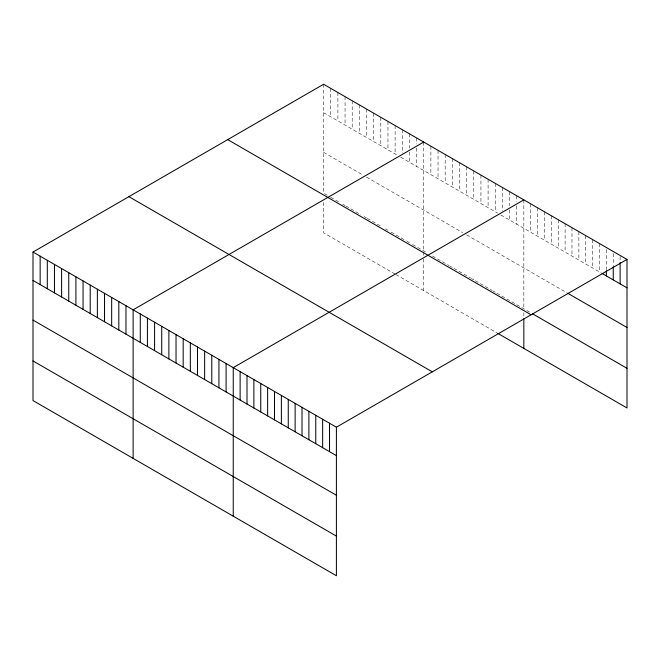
<?xml version="1.0" encoding="UTF-8"?>
<svg xmlns="http://www.w3.org/2000/svg" width="660" height="660" viewBox="0 0 660 660"><rect width="100%" height="100%" fill="white"/><g stroke="black" fill="none" stroke-linecap="round" stroke-linejoin="round"><path stroke-width="0.49" stroke-dasharray="3.3 2.47" d="M323.598 112.678L396.709 154.886M400.678 157.179L497.623 213.147M500.8 214.987L601.211 272.959M323.598 152.32L363.33 175.255M366.506 177.094L462.66 232.6M466.628 234.894L566.824 292.743M324.398 193.619L327.575 195.451M330.751 197.29L339.496 202.331M342.672 204.171L345.056 205.549M345.848 206.002L360.946 214.723M364.13 216.554L366.506 217.932M367.307 218.394L380.812 226.19M385.58 228.946L387.964 230.315M391.141 232.155L406.238 240.867M407.038 241.329L409.423 242.707M412.599 244.538L426.104 252.343M432.465 256.006L449.146 265.642M449.947 266.104L452.331 267.481M453.915 268.397L470.605 278.033M471.397 278.487L473.781 279.865M475.373 280.78L492.063 290.416M492.855 290.878L495.239 292.256M496.823 293.172L530.722 312.741M395.117 274.09L323.598 232.798L323.598 201.085M395.909 274.543L496.823 332.805M620.119 256.468L620.119 261.541M613.247 253.514L613.247 265.691M606.367 249.546L606.367 269.841M599.494 243.548L599.494 271.961M592.614 239.572L592.614 267.993M585.742 235.603L585.742 264.025M578.861 231.635L578.861 260.057M571.981 227.659L571.981 256.08M565.108 223.69L565.108 252.112M558.228 219.722L558.228 248.143M551.356 215.754L551.356 244.175M544.475 211.777L544.475 240.199M537.595 207.809L537.595 236.23M530.722 203.841L530.722 232.262M523.842 199.873L523.842 308.764M523.842 312.733L523.842 316.693M516.689 195.739L516.689 201.828M516.689 205.887L516.689 224.161M509.545 191.614L509.545 205.821M509.545 209.88L509.545 220.036M502.392 187.481L502.392 210.829M495.239 183.356L495.239 211.777M488.087 179.223L488.087 207.644M480.934 175.098L480.934 203.519M473.781 170.965L473.781 199.386M466.628 166.84L466.628 195.261M459.484 162.706L459.484 191.128M452.331 158.581L452.331 187.003M445.178 154.448L445.178 182.869M438.026 150.323L438.026 178.744M430.873 146.19L430.873 174.611M423.72 142.065L423.72 250.965M423.72 251.955L423.72 255.915M423.72 258.893L423.72 290.598M416.567 137.932L416.567 144.029M416.567 148.088L416.567 166.353M409.423 133.807L409.423 148.013M409.423 152.081L409.423 162.228M402.27 129.682L402.27 153.021M395.117 125.549L395.117 153.97M387.964 121.424L387.964 149.837M380.812 117.29L380.812 145.712M373.659 113.165L373.659 141.587M366.506 109.032L366.506 137.453M359.362 104.907L359.362 133.328M352.209 100.774L352.209 129.195M345.056 96.649L345.056 125.07M337.903 92.515L337.903 120.937M330.751 88.39L330.751 116.812M323.598 84.257L323.598 193.157"/><path stroke-width="0.99" d="M33 252.037L336.402 427.202L336.402 575.743L33 400.57L33 252.037L323.598 84.257L627 259.429L627 407.962L497.623 333.267M423.72 142.065L133.122 309.845L133.122 458.378M523.842 199.873L233.244 367.645L233.244 516.186M336.402 427.202L627 259.429M602.068 273.454L627 287.842M567.683 293.238L627 327.484M532.438 313.731L627 368.321M227.7 139.623L531.102 314.795M128.898 196.672L432.3 371.836M33 280.459L336.402 455.623M33 320.092L336.402 495.264M33 360.938L336.402 536.101M620.119 262.564L620.119 283.874M613.247 266.714L613.247 279.906M606.367 270.856L606.367 275.938M523.842 318.681L523.842 348.406M329.522 423.233L329.522 451.654M322.649 419.265L322.649 447.678M315.769 415.288L315.769 443.71M308.888 411.32L308.888 439.741M302.016 407.352L302.016 435.773M295.135 403.384L295.135 431.797M288.263 399.407L288.263 427.829M281.383 395.439L281.383 423.86M274.502 391.471L274.502 419.892M267.63 387.502L267.63 415.915M260.75 383.526L260.75 411.947M253.877 379.558L253.877 407.979M246.997 375.589L246.997 404.011M240.124 371.613L240.124 400.034M226.091 363.52L226.091 391.941M218.938 359.387L218.938 387.808M211.786 355.262L211.786 383.683M204.641 351.128L204.641 379.549M197.488 347.003L197.488 375.424M190.336 342.87L190.336 371.291M183.183 338.745L183.183 367.166M176.03 334.612L176.03 363.033M168.877 330.487L168.877 358.908M161.725 326.353L161.725 354.775M154.58 322.228L154.58 350.65M147.427 318.095L147.427 346.516M140.275 313.97L140.275 342.391M125.969 305.712L125.969 334.133M118.817 301.587L118.817 330M111.664 297.454L111.664 325.875M104.519 293.329L104.519 321.75M97.366 289.195L97.366 317.617M90.214 285.07L90.214 313.492M83.061 280.937L83.061 309.358M75.908 276.812L75.908 305.233M68.755 272.679L68.755 301.1M61.603 268.554L61.603 296.975M54.458 264.421L54.458 292.842M47.306 260.296L47.306 288.717M40.153 256.162L40.153 284.584"/></g></svg>
